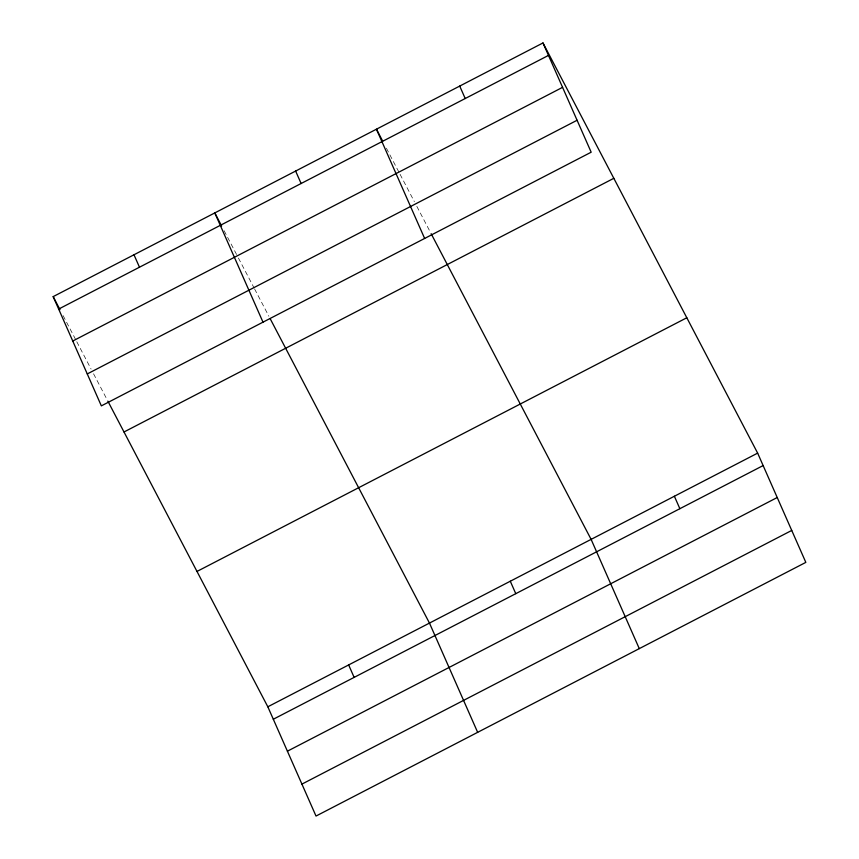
<?xml version="1.0" encoding="UTF-8"?>
<svg xmlns="http://www.w3.org/2000/svg" width="859" height="859" viewBox="0 0 859 859"><rect width="100%" height="100%" fill="white"/><g stroke="black" fill="none" stroke-linecap="round" stroke-linejoin="round"><path stroke-width="0.64" stroke-dasharray="4.29 3.22" d="M386.389 148.199L399.435 173.131M400.058 174.313L414.349 201.629M416.84 206.375L430.509 232.499M224.124 230.717L237.803 256.841M238.415 258.033L253.953 287.711M254.575 288.903L268.867 316.209M63.104 315.618L76.161 340.551M76.784 341.742L91.075 369.048M93.556 373.805L107.225 399.918"/><path stroke-width="1.29" d="M542.985 42.95L591.175 152.204L101.351 405.877L53.172 296.623L542.985 42.95L757.649 453.123L805.828 562.377L316.015 816.05L267.825 706.796L107.847 401.11M58.659 309.068L548.482 55.406M72.747 341.023L562.57 87.35M87.264 373.933L577.087 120.26M124.007 431.98L613.82 178.307M196.99 571.439L686.803 317.766M267.825 706.796L757.649 453.123M273.312 719.241L763.136 465.567M287.411 751.185L777.223 497.522M301.928 784.106L791.74 530.433M382.663 141.069L376.446 129.194L424.636 238.458M431.132 233.68L591.11 539.366L639.289 648.631M221.643 225.971L214.804 212.914L262.994 322.168M270.113 318.582L429.468 623.086L477.658 732.34M53.172 296.623L60.001 309.68M674.379 496.244L679.866 508.7M459.715 86.072L465.213 98.527M510.289 581.221L515.776 593.676M295.625 171.059L301.122 183.504M348.647 664.941L354.133 677.386M133.983 254.769L139.48 267.213"/></g></svg>
